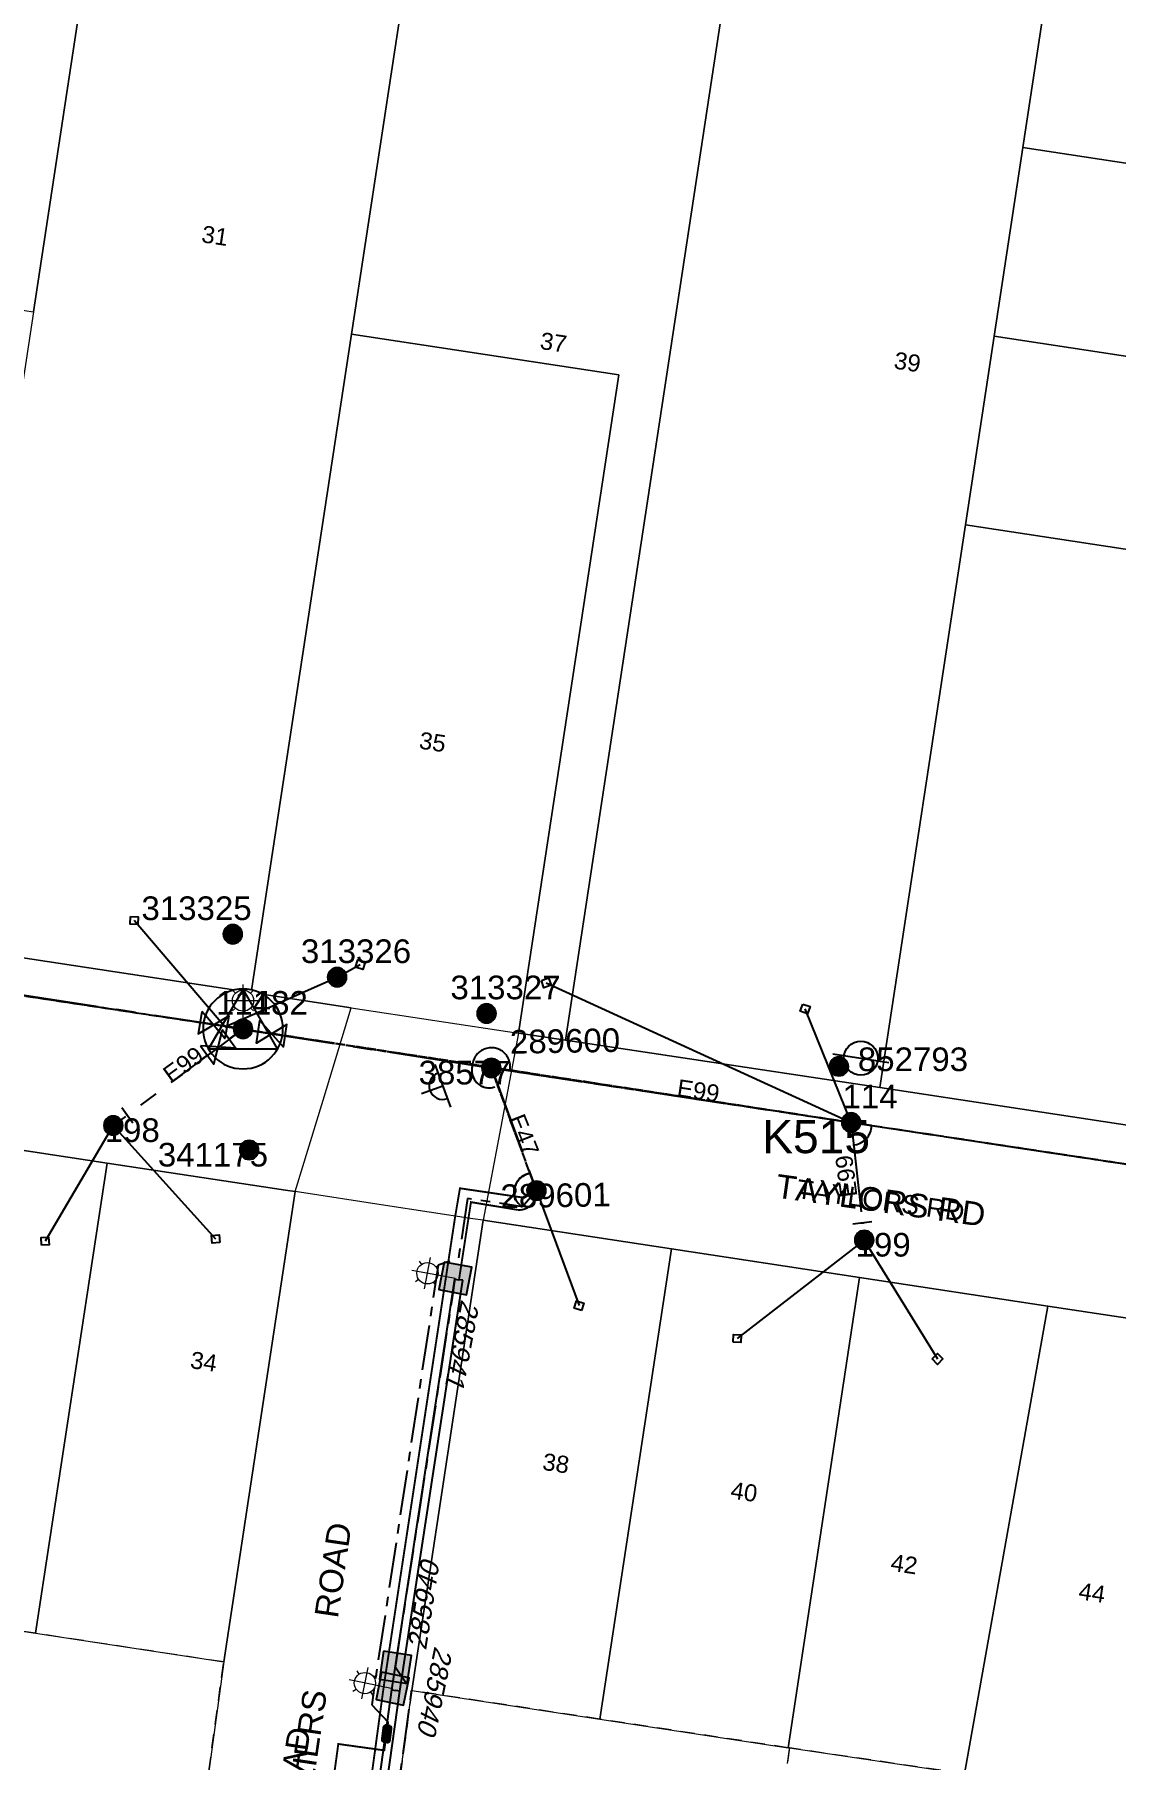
# Model space of a CAD drawing. Header units: metres. Extents: x 277548 to 280124, y 6243677 to 6246862.
# Drawn here: x 278828.1 to 278942.4, y 6245269 to 6245451.4 of the extents above; entities that cross this region are included whole.
import ezdxf
from ezdxf.enums import TextEntityAlignment as Align

# ---------------------------------------------------------------- set-up
doc = ezdxf.new("R2010")
doc.units = ezdxf.units.M
for name, pattern in [('Cable Exist OH', [1, 1, 0]), ('Cable New OH', [6, 4, -2]), ('Dash', [5, 3, -2]), ('IECLCENT', [15.5, 9.5, -2, 2, -2])]:
    doc.linetypes.add(name, pattern=pattern)
doc.layers.get('0').update_dxf_attribs({"color": 6})
doc.layers.add('_User ZSTG1-1-1', color=7, linetype='Continuous', lineweight=0, true_color=0x0000f0)
doc.layers.add('Cadastre Land Parcels_SP_EXT', color=9, linetype='Continuous', lineweight=5)
doc.layers.add('Cadastre Roads_SP_EXT', color=94, linetype='Continuous', lineweight=15)
for name, color, linetype in [('Duct_SP_EXT', 7, 'Continuous'), ('Equip_LV_EXT', 7, 'Continuous'), ('Equip_SP_HV_EXT', 7, 'Continuous'), ('Equip_SP_LV_EXT', 7, 'Continuous'), ('Equip_SP_SL_EXT', 7, 'Continuous'), ('Mains_LV_EXT', 7, 'Continuous'), ('Mains_SL_EXT', 7, 'Continuous'), ('Notes_HV_MISC', 7, 'Continuous'), ('Notes_LV_MISC', 7, 'Continuous'), ('Notes_SP_MISC', 7, 'Continuous'), ('Services_SP_EXT', 7, 'Continuous'), ('Sub_SP_TR_HV_LV_EXT', 7, 'Continuous'), ('SupportsOH_SP_TR_HV_LV_SL_EXT', 7, 'Continuous'), ('SupportsUG_SP_LV_SL_EXT', 7, 'Continuous')]:
    doc.layers.add(name, color=color, linetype=linetype)
doc.styles.add('COLUMN_LABEL', font='arial.ttf')
doc.styles.add('HVSW_LABEL', font='arial.ttf')
doc.styles.add('POLE_LABEL', font='arial.ttf')
doc.styles.get("Standard").update_dxf_attribs({"font": 'arial.ttf'})

# ---------------------------------------------------------------- blocks, each defined once
blk = doc.blocks.new('SUB_POLE_EXT')
blk.add_wipeout([(0, 4.22), (0.42, 4.2), (0.83, 4.14), (1.21, 4.05), (1.62, 3.9), (1.99, 3.72), (2.35, 3.51), (2.68, 3.26), (2.99, 2.99), (3.28, 2.66), (3.52, 2.34), (3.76, 1.92), (3.9, 1.62), (4.04, 1.23), (4.18, 0.63), (4.22, 0), (4.18, -0.61), (4.06, -1.15), (3.9, -1.62), (3.58, -2.24), (3.22, -2.73), (2.97, -3.01), (2.68, -3.26), (2.36, -3.5), (2, -3.72), (1.64, -3.89), (1.25, -4.03), (0.82, -4.14), (0.42, -4.2), (0, -4.22), (-0.41, -4.2), (-0.8, -4.15), (-1.21, -4.05), (-1.62, -3.9), (-1.99, -3.73), (-2.35, -3.51), (-2.68, -3.26), (-2.96, -3.02), (-3.23, -2.72), (-3.51, -2.35), (-3.71, -2.01), (-3.91, -1.6), (-4.05, -1.21), (-4.16, -0.76), (-4.22, -0.14), (-4.21, 0.39), (-4.14, 0.83), (-4.03, 1.27), (-3.9, 1.63), (-3.71, 2.02), (-3.5, 2.37), (-3.28, 2.67), (-2.99, 2.99), (-2.68, 3.27), (-2.33, 3.52), (-1.98, 3.73), (-1.63, 3.9), (-1.2, 4.05), (-0.78, 4.15), (-0.4, 4.21)])
blk.add_line((2.16, 0.48), (2.16, 0.48, 0))
blk.add_lwpolyline([(-4.22, 0, 1), (4.22, 0, 1)], format="xyb", close=True)
blk.add_lwpolyline([(2.14, 0.52), (0, 4.22), (-3.66, -2.11), (3.66, -2.11)], close=True)
for tag, height, flags, p in [('ASSET_NUM', 2.5, 8, (2, 2)), ('STREET_CODE', 0.2, 9, (1.5, 0)), ('CONSTRUCTED_VOLTAGE', 0.2, 9, (1.5, -0.2)), ('OPERATING_VOLTAGE', 0.2, 9, (1.5, -0.6)), ('OPERATED_BY', 0.2, 9, (1.5, -0.8)), ('ORIENTATION', 0.2, 9, (1.5, -1.2)), ('OWNED_BY', 0.2, 9, (1.5, -1.4)), ('SECONDARY_VOLTAGE', 0.2, 9, (1.5, -1.6)), ('STATE', 0.2, 9, (1.5, -1.8)), ('NO_PHASES', 0.2, 9, (1.5, -0.4)), ('MAINTAINED_BY', 0.2, 9, (1.5, -1)), ('SUBSTATION_TYPE', 0.2, 9, (1.5, -2)), ('STREETNAME', 0.2, 9, (1.5, -2.8)), ('SUBURB', 0.2, 9, (1.5, -3)), ('Z', 0.2, 1, (1.5, -3.4)), ('USAGE', 0.2, 9, (1.5, -2.2)), ('LEGEND', 0.2, 9, (1.5, -2.4)), ('LOCATION', 0.2, 9, (1.5, -2.6)), ('NOTES', 0.2, 9, (1.5, -3.2))]:
    blk.add_attdef(tag, text='', height=height, dxfattribs=dict(flags=flags)).set_placement(p, align=Align.MIDDLE_LEFT)
blk = doc.blocks.new('COLUMN_EXT')
blk.add_hatch(color=256).paths.add_polyline_path([(-1.49, 1.48), (-1.49, -1.49), (1.48, -1.49), (1.48, 1.48)])
blk.add_lwpolyline([(-1.49, -1.49), (1.48, -1.49), (1.48, 1.48), (-1.49, 1.48)], close=True)
at = {"style": 'COLUMN_LABEL', "oblique": 15, "flags": 8}
blk.add_attdef('ASSET_NUM', text='', height=2, dxfattribs=at).set_placement((2, 2), align=Align.MIDDLE_LEFT)
at = {"flags": 9}
for tag, style, p in [('STRUCTURE_PLANT_NUMBER', 'POLE_LABEL', (1.81, 0.03)), ('STREET_CODE', 'COLUMN_LABEL', (1.81, -0.2))]:
    blk.add_attdef(tag, text='', height=0.2, dxfattribs=dict(at, style=style)).set_placement(p, align=Align.MIDDLE_LEFT)
for tag, p in [('COLUMN_TYPE', (1.81, -0.4)), ('OWNED_BY', (1.81, -0.6)), ('STATE', (1.81, -0.8)), ('USAGE', (1.81, -1)), ('STREETNAME', (1.81, -1.6)), ('SUBURB', (1.81, -1.8)), ('LEGEND', (1.81, -1.2)), ('LOCATION', (1.81, -1.4)), ('NOTES', (1.81, -2))]:
    blk.add_attdef(tag, text='', height=0.2, dxfattribs=at).set_placement(p, align=Align.MIDDLE_LEFT)
at = {"flags": 1}
blk.add_attdef('Z', (1.81, -2.35), '', height=0.2, dxfattribs=at)
blk = doc.blocks.new('LV_OH_LINKS_DISTFUSE_EXT')
for p, q in [((0, 0), (0.96, 0)), ((3.84, 0), (4.8, 0))]:
    blk.add_line(p, q)
blk.add_lwpolyline([(3.84, -1.2), (3.84, 1.2), (0.96, -1.2), (0.96, 1.2)], close=True)
at = {"flags": 9}
for tag, p in [('ACTUAL_STATUS', (0, 0)), ('CONSTRUCTED_VOLTAGE', (0, -0.2)), ('OPERATING_VOLTAGE', (0, -0.6)), ('ORIENTATION', (0, -0.8)), ('OWNED_BY', (0, -1)), ('STATE', (0, -1.2)), ('SWITCH_TYPE', (0, -1.4)), ('NO_PHASES', (0, -0.4)), ('USAGE', (0, -1.6)), ('NOTES', (0, -1.8))]:
    blk.add_attdef(tag, text='', height=0.2, dxfattribs=at).set_placement(p, align=Align.MIDDLE_LEFT)
at = {"flags": 1}
blk.add_attdef('Z', (0, 0), '', height=0.2, dxfattribs=at)
blk = doc.blocks.new('*U75')
at = {"lineweight": 15}
for p, q in [((-1.46, 5.46), (-1.06, 5.06)), ((0, 1.75), (0, 6.25)), ((1.46, 5.46), (1.06, 5.06)), ((-2.25, 4), (2.25, 4)), ((-1.46, 2.54), (-1.06, 2.94)), ((0, 0), (0, 2.5)), ((1.46, 2.54), (1.06, 2.94))]:
    blk.add_line(p, q, dxfattribs=at)
blk.add_circle((0, 4), 1.5, dxfattribs=at)
for tag, p, height, flags in [('OPERATING_VOLTAGE', (0.98, -1.65), 0.2, 9), ('ORIENTATION', (0.98, -1.85), 0.2, 9), ('OWNED_BY', (0.98, -2.05), 0.2, 9), ('STATE', (0.98, -2.25), 0.2, 9), ('CONSTRUCTED_VOLTAGE', (0.98, -0.65), 0.2, 9), ('CONTROL_TYPE', (0.98, -0.85), 0.2, 9), ('LANTERN_PURPOSE', (0.98, -1.05), 0.2, 9), ('LANTERN_TYPE', (0.98, -1.25), 0.2, 9), ('NO_PHASES', (0.98, -1.45), 0.2, 9), ('USAGE', (0.98, -2.45), 0.2, 9), ('LNUMBER', (2.18, -3.25), 2.5, 8), ('CEXIST', (0.98, -2.65), 0.2, 9), ('CNEW', (0.98, -2.85), 0.2, 9), ('CNUMBER', (0.98, -3.05), 0.2, 9), ('CREMOVE', (0.98, -3.25), 0.2, 9), ('CREPLACE', (0.98, -3.45), 0.2, 9), ('LKINGHEIGHT', (0.98, -3.65), 0.2, 9), ('LBRACKET', (0.98, -3.85), 0.2, 9), ('LBRACKETVOCAB', (0.98, -4.05), 0.2, 9), ('LCATEGORY', (0.98, -4.25), 0.2, 9), ('LCHARGE1', (0.98, -4.45), 0.2, 9), ('LCHARGE1PERCENT', (0.98, -4.65), 0.2, 9), ('LCHARGE2', (0.98, -4.85), 0.2, 9), ('LCHARGE2PERCENT', (0.98, -5.05), 0.2, 9), ('LCHARGE3', (0.98, -5.25), 0.2, 9), ('LCHARGE3PERCENT', (0.98, -5.45), 0.2, 9), ('LEXIST', (0.98, -5.65), 0.2, 9), ('LLAMP', (0.98, -5.85), 0.2, 9), ('LLAMPVOCAB', (0.98, -6.05), 0.2, 9), ('LMAST', (0.98, -6.25), 0.2, 9), ('LMASTVOCAB', (0.98, -6.45), 0.2, 9), ('LNEW', (0.98, -6.65), 0.2, 9), ('LANTNUMBER', (0.98, -6.85), 0.2, 9), ('LOUTREACH', (0.98, -7.25), 0.2, 9), ('LOUTREACHVOCAB', (0.98, -7.45), 0.2, 9), ('STREETNAME', (0.98, -9.25), 0.2, 9), ('SUBURB', (0.98, -9.45), 0.2, 1), ('LRATECODE', (0.98, -7.65), 0.2, 9), ('LREMOVE', (0.98, -7.85), 0.2, 9), ('LREPLACE', (0.98, -8.05), 0.2, 9), ('LTYPE', (0.98, -8.25), 0.2, 9), ('LTYPEVOCAB', (0.98, -8.45), 0.2, 9), ('LEGEND', (0.98, -8.65), 0.2, 9), ('LOCATION', (0.98, -8.85), 0.2, 9), ('NOTES', (0.98, -9.05), 0.2, 9)]:
    blk.add_attdef(tag, p, '', height=height, dxfattribs=dict(flags=flags))
blk = doc.blocks.new('*U66')
at = {"lineweight": 15}
for p, q in [((-4.34, -1.48), (-3.52, 2.94)), ((-1.72, 0.32), (-6.14, 1.14)), ((-5.1, 2.43), (-4.78, 1.97)), ((-2.23, 1.9), (-2.7, 1.58)), ((0, 0), (-2.46, 0.46)), ((-5.63, -0.44), (-5.17, -0.12)), ((-2.77, -0.97), (-3.08, -0.51))]:
    blk.add_line(p, q, dxfattribs=at)
blk.add_circle((-3.93, 0.73), 1.5, dxfattribs=at)
for tag, p, height, flags in [('OPERATING_VOLTAGE', (0.98, -1.65), 0.2, 9), ('ORIENTATION', (0.98, -1.85), 0.2, 9), ('OWNED_BY', (0.98, -2.05), 0.2, 9), ('STATE', (0.98, -2.25), 0.2, 9), ('CONSTRUCTED_VOLTAGE', (0.98, -0.65), 0.2, 9), ('CONTROL_TYPE', (0.98, -0.85), 0.2, 9), ('LANTERN_PURPOSE', (0.98, -1.05), 0.2, 9), ('LANTERN_TYPE', (0.98, -1.25), 0.2, 9), ('NO_PHASES', (0.98, -1.45), 0.2, 9), ('USAGE', (0.98, -2.45), 0.2, 9), ('LNUMBER', (2.18, -3.25), 2.5, 8), ('CEXIST', (0.98, -2.65), 0.2, 9), ('CNEW', (0.98, -2.85), 0.2, 9), ('CNUMBER', (0.98, -3.05), 0.2, 9), ('CREMOVE', (0.98, -3.25), 0.2, 9), ('CREPLACE', (0.98, -3.45), 0.2, 9), ('LKINGHEIGHT', (0.98, -3.65), 0.2, 9), ('LBRACKET', (0.98, -3.85), 0.2, 9), ('LBRACKETVOCAB', (0.98, -4.05), 0.2, 9), ('LCATEGORY', (0.98, -4.25), 0.2, 9), ('LCHARGE1', (0.98, -4.45), 0.2, 9), ('LCHARGE1PERCENT', (0.98, -4.65), 0.2, 9), ('LCHARGE2', (0.98, -4.85), 0.2, 9), ('LCHARGE2PERCENT', (0.98, -5.05), 0.2, 9), ('LCHARGE3', (0.98, -5.25), 0.2, 9), ('LCHARGE3PERCENT', (0.98, -5.45), 0.2, 9), ('LEXIST', (0.98, -5.65), 0.2, 9), ('LLAMP', (0.98, -5.85), 0.2, 9), ('LLAMPVOCAB', (0.98, -6.05), 0.2, 9), ('LMAST', (0.98, -6.25), 0.2, 9), ('LMASTVOCAB', (0.98, -6.45), 0.2, 9), ('LNEW', (0.98, -6.65), 0.2, 9), ('LANTNUMBER', (0.98, -6.85), 0.2, 9), ('LOUTREACH', (0.98, -7.25), 0.2, 9), ('LOUTREACHVOCAB', (0.98, -7.45), 0.2, 9), ('STREETNAME', (0.98, -9.25), 0.2, 9), ('SUBURB', (0.98, -9.45), 0.2, 1), ('LRATECODE', (0.98, -7.65), 0.2, 9), ('LREMOVE', (0.98, -7.85), 0.2, 9), ('LREPLACE', (0.98, -8.05), 0.2, 9), ('LTYPE', (0.98, -8.25), 0.2, 9), ('LTYPEVOCAB', (0.98, -8.45), 0.2, 9), ('LEGEND', (0.98, -8.65), 0.2, 9), ('LOCATION', (0.98, -8.85), 0.2, 9), ('NOTES', (0.98, -9.05), 0.2, 9)]:
    blk.add_attdef(tag, p, '', height=height, dxfattribs=dict(flags=flags))
blk = doc.blocks.new('*U65')
at = {"lineweight": 15}
for p, q in [((-5.06, 2.51), (-4.75, 2.04)), ((-4.37, -1.41), (-3.47, 3)), ((-1.72, 0.35), (-6.13, 1.24)), ((-2.2, 1.93), (-2.67, 1.62)), ((0, 0), (-2.45, 0.5)), ((-5.64, -0.35), (-5.17, -0.04)), ((-2.78, -0.93), (-3.09, -0.46))]:
    blk.add_line(p, q, dxfattribs=at)
blk.add_circle((-3.92, 0.79), 1.5, dxfattribs=at)
for tag, p, height, flags in [('OPERATING_VOLTAGE', (0.98, -1.65), 0.2, 9), ('ORIENTATION', (0.98, -1.85), 0.2, 9), ('OWNED_BY', (0.98, -2.05), 0.2, 9), ('STATE', (0.98, -2.25), 0.2, 9), ('CONSTRUCTED_VOLTAGE', (0.98, -0.65), 0.2, 9), ('CONTROL_TYPE', (0.98, -0.85), 0.2, 9), ('LANTERN_PURPOSE', (0.98, -1.05), 0.2, 9), ('LANTERN_TYPE', (0.98, -1.25), 0.2, 9), ('NO_PHASES', (0.98, -1.45), 0.2, 9), ('USAGE', (0.98, -2.45), 0.2, 9), ('LNUMBER', (2.18, -3.25), 2.5, 8), ('CEXIST', (0.98, -2.65), 0.2, 9), ('CNEW', (0.98, -2.85), 0.2, 9), ('CNUMBER', (0.98, -3.05), 0.2, 9), ('CREMOVE', (0.98, -3.25), 0.2, 9), ('CREPLACE', (0.98, -3.45), 0.2, 9), ('LKINGHEIGHT', (0.98, -3.65), 0.2, 9), ('LBRACKET', (0.98, -3.85), 0.2, 9), ('LBRACKETVOCAB', (0.98, -4.05), 0.2, 9), ('LCATEGORY', (0.98, -4.25), 0.2, 9), ('LCHARGE1', (0.98, -4.45), 0.2, 9), ('LCHARGE1PERCENT', (0.98, -4.65), 0.2, 9), ('LCHARGE2', (0.98, -4.85), 0.2, 9), ('LCHARGE2PERCENT', (0.98, -5.05), 0.2, 9), ('LCHARGE3', (0.98, -5.25), 0.2, 9), ('LCHARGE3PERCENT', (0.98, -5.45), 0.2, 9), ('LEXIST', (0.98, -5.65), 0.2, 9), ('LLAMP', (0.98, -5.85), 0.2, 9), ('LLAMPVOCAB', (0.98, -6.05), 0.2, 9), ('LMAST', (0.98, -6.25), 0.2, 9), ('LMASTVOCAB', (0.98, -6.45), 0.2, 9), ('LNEW', (0.98, -6.65), 0.2, 9), ('LANTNUMBER', (0.98, -6.85), 0.2, 9), ('LOUTREACH', (0.98, -7.25), 0.2, 9), ('LOUTREACHVOCAB', (0.98, -7.45), 0.2, 9), ('STREETNAME', (0.98, -9.25), 0.2, 9), ('SUBURB', (0.98, -9.45), 0.2, 1), ('LRATECODE', (0.98, -7.65), 0.2, 9), ('LREMOVE', (0.98, -7.85), 0.2, 9), ('LREPLACE', (0.98, -8.05), 0.2, 9), ('LTYPE', (0.98, -8.25), 0.2, 9), ('LTYPEVOCAB', (0.98, -8.45), 0.2, 9), ('LEGEND', (0.98, -8.65), 0.2, 9), ('LOCATION', (0.98, -8.85), 0.2, 9), ('NOTES', (0.98, -9.05), 0.2, 9)]:
    blk.add_attdef(tag, p, '', height=height, dxfattribs=dict(flags=flags))
blk = doc.blocks.new('CCP_EXT')
at = {"flags": 9}
for tag, p in [('STATE', (0, -1.8)), ('LIFE_SUPPORT', (0, -1.6)), ('NOTES', (0, -2))]:
    blk.add_attdef(tag, text='', height=0.2, dxfattribs=at).set_placement(p, align=Align.MIDDLE_LEFT)
blk.add_wipeout([(0, 0.57), (0.57, 0), (0, -0.57), (-0.57, 0)])
blk.add_lwpolyline([(-0.57, 0), (0, 0.57), (0.57, 0), (0, -0.57), (-0.57, 0)])
at = {"flags": 1}
blk.add_attdef('Z', (0, 0), '', height=0.2, dxfattribs=at)
at = {"flags": 9}
for tag, p in [('CCP_TYPE', (0, 0)), ('CONSTRUCTED_VOLTAGE', (0, -0.2)), ('OPERATING_VOLTAGE', (0, -0.6)), ('ORIENTATION', (0, -0.8)), ('OWNED_BY', (0, -1)), ('NO_PHASES', (0, -0.4)), ('USAGE', (0, -1.2)), ('LEGEND', (0, -1.4))]:
    blk.add_attdef(tag, text='', height=0.2, dxfattribs=at).set_placement(p, align=Align.MIDDLE_LEFT)
blk = doc.blocks.new('POLE_EXT')
blk.add_hatch(color=256).paths.add_polyline_path([(-1, 0, 1), (1, 0, 1)])
blk.add_lwpolyline([(-1, 0, 1), (1, 0, 1)], format="xyb", close=True)
for tag, height, flags, p in [('pNumber', 2.5, 8, (-17.84, 2.07)), ('OWNED_BY', 0.2, 9, (1.35, -0.4)), ('SPECIAL_USE', 0.2, 9, (1.35, -0.8)), ('STATE', 0.2, 9, (1.35, -1)), ('cLV', 0.2, 9, (1.35, -1.4)), ('hDepth', 0.2, 9, (1.35, -1.6)), ('hDia', 0.2, 9, (1.35, -1.8)), ('PARENT', 0.2, 9, (1.35, -0.6)), ('USAGE', 0.2, 9, (1.35, -1.2)), ('cHV', 0.2, 9, (1.35, -2)), ('cLinedev', 0.2, 9, (1.35, -3.4)), ('LBRACKET', 0.2, 9, (1.35, -2.2)), ('LExisting', 0.2, 9, (1.35, -2.4)), ('LANTNUMBER', 0.2, 9, (1.35, -2.6)), ('LOther', 0.2, 9, (1.35, -2.8)), ('LRemove', 0.2, 9, (1.35, -3)), ('LEGEND', 0.2, 9, (1.35, -3.2)), ('LOCATION', 0.2, 9, (1.35, -3.6)), ('pExisting', 0.2, 9, (1.35, -3.8)), ('pFooting', 0.2, 9, (1.35, -4.4)), ('pNew', 0.2, 9, (1.35, -4.6)), ('pRelocate', 0.2, 9, (1.35, -5)), ('pRemove', 0.2, 9, (1.35, -5.2)), ('pReplace', 0.2, 9, (1.35, -5.4)), ('PFNUMBER', 0.2, 9, (1.35, -4)), ('NEWPFNUMBER', 0.2, 9, (1.35, -4.2)), ('pStay', 0.2, 9, (1.35, -5.6)), ('pType', 0.2, 9, (1.35, -5.8)), ('cspan', 0.2, 9, (1.35, -6)), ('STREETNAME', 0.2, 9, (1.35, -6.2)), ('SUBURB', 0.2, 9, (1.35, -6.4)), ('OPERATED_BY', 0.2, 9, (1.36, -7.01)), ('NOTES', 0.2, 9, (1.35, -6.6)), ('MAINTAINED_BY', 0.2, 9, (1.36, -6.81))]:
    blk.add_attdef(tag, text='', height=height, dxfattribs=dict(flags=flags)).set_placement(p, align=Align.MIDDLE_LEFT)
at = {"style": 'POLE_LABEL'}
for tag, height, flags, p in [('ASSET_NUM', 2.5, 8, (2, 2)), ('STRUCTURE_PLANT_NUMBER', 0.2, 9, (1.35, 0.03)), ('STREET_CODE', 0.2, 9, (1.35, -0.2))]:
    blk.add_attdef(tag, text='', height=height, dxfattribs=dict(at, flags=flags)).set_placement(p, align=Align.MIDDLE_LEFT)
at = {"flags": 1}
blk.add_attdef('Z', (1.35, -7.33), '', height=0.2, dxfattribs=at)
blk = doc.blocks.new('HV_ABS_CLOSED_EXT')
blk.add_line((-3, 6.87), (3, 6.87))
blk.add_circle((0, 6.87), 1.8)
at = {"style": 'HVSW_LABEL'}
for tag, height, flags, p in [('ASSET_NUM', 3.5, 8, (2, 2)), ('STREET_CODE', 0.2, 9, (0, -0.2))]:
    blk.add_attdef(tag, text='', height=height, dxfattribs=dict(at, flags=flags)).set_placement(p, align=Align.MIDDLE_LEFT)
at = {"flags": 1}
blk.add_attdef('Z', (0, 0), '', height=0.2, dxfattribs=at)
at = {"flags": 9}
for tag, p in [('ACTUAL_STATUS', (0, -0.4)), ('CONSTRUCTED_VOLTAGE', (0, -0.6)), ('OPERATING_VOLTAGE', (0, -1)), ('ORIENTATION', (0, -1.2)), ('OWNED_BY', (0, -1.4)), ('STATE', (0, -1.6)), ('SWITCH_TYPE', (0, -1.8)), ('NO_PHASES', (0, -0.8)), ('STREETNAME', (0, -2.6)), ('SUBURB', (0, -2.8)), ('USAGE', (0, -2)), ('LEGEND', (0, -2.2)), ('LOCATION', (0, -2.4)), ('NOTES', (0, -3))]:
    blk.add_attdef(tag, text='', height=0.2, dxfattribs=at).set_placement(p, align=Align.MIDDLE_LEFT)
blk = doc.blocks.new('HV_USL_OPEN_EXT')
for p, q in [((0, 7.9), (0, 5.5)), ((2.4, 5.5), (-2.4, 5.5))]:
    blk.add_line(p, q)
blk.add_lwpolyline([(1.44, 5.5, 1), (-1.44, 5.5)], format="xyb")
for tag, height, flags, p in [('ASSET_NUM', 2.5, 8, (2, 2)), ('STREET_CODE', 0.2, 9, (1.5, 0)), ('ACTUAL_STATUS', 0.2, 9, (1.5, -0.2)), ('CONSTRUCTED_VOLTAGE', 0.2, 9, (1.5, -0.4)), ('OPERATING_VOLTAGE', 0.2, 9, (1.5, -0.8)), ('ORIENTATION', 0.2, 9, (1.5, -1)), ('OWNED_BY', 0.2, 9, (1.5, -1.2)), ('OPERATED_BY', 0.2, 9, (1.5, -1.4)), ('STATE', 0.2, 9, (1.5, -1.8)), ('NO_PHASES', 0.2, 9, (1.5, -0.6)), ('MAINTAINED_BY', 0.2, 9, (1.5, -1.6)), ('SWITCH_TYPE', 0.2, 9, (1.5, -2)), ('STREETNAME', 0.2, 9, (1.5, -2.8)), ('SUBURB', 0.2, 9, (1.5, -3)), ('Z', 0.2, 1, (1.5, -3.6)), ('USAGE', 0.2, 9, (1.5, -2.2)), ('LEGEND', 0.2, 9, (1.5, -2.4)), ('LOCATION', 0.2, 9, (1.5, -2.6)), ('NOTES', 0.2, 9, (1.5, -3.2)), ('LABEL_ALIGNMENT', 0.2, 9, (1.5, -3.4))]:
    blk.add_attdef(tag, text='', height=height, dxfattribs=dict(flags=flags)).set_placement(p, align=Align.MIDDLE_LEFT)
blk = doc.blocks.new('End Shackle_EXT')
at = {"flags": 9}
for tag, p in [('USAGE', (0, -1.4)), ('NOTES', (0, -1.6))]:
    blk.add_attdef(tag, text='', height=0.2, dxfattribs=at).set_placement(p, align=Align.MIDDLE_LEFT)
blk.add_wipeout([(0, 0.25), (1.81, 0.25), (1.82, -0.25), (0, -0.25)])
blk.add_line((1.81, -1), (1.81, 1))
at = {"flags": 1}
blk.add_attdef('Z', (0, 0), '', height=0.2, dxfattribs=at)
at = {"flags": 9}
for tag, p in [('CONNECTOR_TYPE', (0, 0)), ('CONSTRUCTED_VOLTAGE', (0, -0.2)), ('OPERATING_VOLTAGE', (0, -0.6)), ('ORIENTATION', (0, -0.8)), ('OWNED_BY', (0, -1)), ('STATE', (0, -1.2)), ('NO_PHASES', (0, -0.4))]:
    blk.add_attdef(tag, text='', height=0.2, dxfattribs=at).set_placement(p, align=Align.MIDDLE_LEFT)
blk = doc.blocks.new('LV_STJ_EXT')
h = blk.add_hatch(color=256)
edge = h.paths.add_edge_path()
edge.add_ellipse((-0.59, 0.13), major_axis=(0.226, 0.226), ratio=1, start_angle=45, end_angle=135)
edge.add_line((-0.91, 0.13), (-0.91, -0.13))
edge.add_ellipse((-0.59, -0.13), major_axis=(0.226, 0.226), ratio=1, start_angle=135, end_angle=225)
edge.add_line((-0.59, -0.45), (0.59, -0.45))
edge.add_ellipse((0.59, -0.13), major_axis=(-0.226, 0.226), ratio=1, start_angle=135, end_angle=225)
edge.add_line((0.91, -0.13), (0.91, 0.13))
edge.add_ellipse((0.59, 0.13), major_axis=(-0.226, 0.226), ratio=1, start_angle=225, end_angle=315)
edge.add_line((0.59, 0.45), (-0.59, 0.45))
blk.add_lwpolyline([(-0.91, 0.13), (-0.91, -0.13, 0.414214), (-0.59, -0.45), (0.59, -0.45, 0.414214), (0.91, -0.13), (0.91, 0.13, 0.414214), (0.59, 0.45), (-0.59, 0.45, 0.414214)], format="xyb", close=True)
at = {"flags": 1}
blk.add_attdef('Z', (0, 0), '', height=0.2, dxfattribs=at)
at = {"flags": 9}
for tag, p in [('ORIENTATION', (0, 0)), ('USAGE', (0, -0.2)), ('LEGEND', (0, -0.4)), ('NOTES', (0, -0.6))]:
    blk.add_attdef(tag, text='', height=0.2, dxfattribs=at).set_placement(p, align=Align.MIDDLE_LEFT)

msp = doc.modelspace()

# ---------------------------------------------------------------- linework, layer by layer
at = {"layer": '_User ZSTG1-1-1', "color": 252, "linetype": 'Dash', "ltscale": 0.5, "true_color": 0x878787}
for points in [[(278848.06297, 6245279.36703), (278828.17196, 6245282.39198), (278808.27999, 6245285.41596), (278804.879, 6245261.50097), (278844.80199, 6245255.43004), (278848.06297, 6245279.36703)], [(278887.84701, 6245273.31802), (278867.95503, 6245276.34199), (278864.69803, 6245252.41702), (278904.63798, 6245246.34503), (278907.89498, 6245270.27001), (278907.73898, 6245270.29298), (278887.84701, 6245273.31802)], [(278927.65304, 6245267.26697), (278926.37902, 6245267.54998), (278907.89498, 6245270.27001), (278904.63798, 6245246.34503), (278901.318, 6245221.95701), (278921.09496, 6245218.95097), (278927.65304, 6245267.26697)]]:
    msp.add_lwpolyline(points, close=True, dxfattribs=at)
at = {"layer": 'Cadastre Land Parcels_SP_EXT', "linetype": 'Continuous'}
for points in [[(278806.19799, 6245479.08797), (278802.71203, 6245479.61699), (278784.54598, 6245360.245), (278789.08301, 6245359.55503), (278799.27298, 6245426.49596), (278827.94901, 6245422.13798), (278835.93198, 6245474.57099), (278806.19799, 6245479.08797)], [(278837.88899, 6245474.27402), (278835.93198, 6245474.57099), (278827.94901, 6245422.13798), (278817.75896, 6245355.19696), (278850.97203, 6245350.14999), (278861.57, 6245419.77102), (278869.14001, 6245469.49602), (278863.81603, 6245470.335), (278837.88899, 6245474.27402)], [(278884.19101, 6245345.10196), (278902.35997, 6245464.44904), (278883.593, 6245467.33098), (278869.14001, 6245469.49602), (278861.57, 6245419.77102), (278889.845, 6245415.474), (278879.24703, 6245345.85296), (278884.19101, 6245345.10196)], [(278917.43296, 6245340.08696), (278926.48299, 6245399.60601), (278929.51403, 6245419.54101), (278932.54799, 6245439.48598), (278935.58098, 6245459.42998), (278922.63398, 6245461.39804), (278902.35997, 6245464.44904), (278884.19101, 6245345.10196), (278917.43296, 6245340.08696)], [(278980.50501, 6245432.192), (278983.538, 6245452.13698), (278963.17503, 6245455.23198), (278942.90499, 6245458.31496), (278935.58098, 6245459.42998), (278932.54799, 6245439.48598), (278980.50501, 6245432.192)], [(278977.47202, 6245412.24897), (278978.88004, 6245421.51003), (278980.50501, 6245432.192), (278932.54799, 6245439.48598), (278929.51403, 6245419.54101), (278977.47202, 6245412.24897)], [(278879.24703, 6245345.85296), (278889.845, 6245415.474), (278861.57, 6245419.77102), (278850.97203, 6245350.14999), (278861.55798, 6245348.54101), (278879.24703, 6245345.85296)], [(278977.47202, 6245412.24897), (278929.51403, 6245419.54101), (278926.48299, 6245399.60601), (278974.44, 6245392.31398), (278974.64997, 6245393.694), (278977.47202, 6245412.24897)], [(278974.44, 6245392.31398), (278926.48299, 6245399.60601), (278917.43296, 6245340.08696), (278961.43302, 6245333.391), (278965.98896, 6245336.74304), (278974.44, 6245392.31398)], [(278835.73103, 6245332.11804), (278815.83896, 6245335.14104), (278808.13698, 6245285.43601), (278808.27999, 6245285.41596), (278828.17196, 6245282.39198), (278835.73103, 6245332.11804)], [(278848.06297, 6245279.36703), (278855.62397, 6245329.093), (278854.60797, 6245329.24802), (278835.73103, 6245332.11804), (278828.17196, 6245282.39198), (278848.06297, 6245279.36703)], [(278895.40598, 6245323.04398), (278875.51401, 6245326.06796), (278867.95503, 6245276.34199), (278887.84701, 6245273.31802), (278895.40598, 6245323.04398)], [(278915.29796, 6245320.01903), (278895.40598, 6245323.04398), (278887.84701, 6245273.31802), (278907.73898, 6245270.29298), (278915.29796, 6245320.01903)], [(278935.19002, 6245316.99399), (278915.29796, 6245320.01903), (278907.73898, 6245270.29298), (278907.89498, 6245270.27001), (278926.37902, 6245267.54998), (278935.19002, 6245316.99399)], [(278955.082, 6245313.97204), (278935.19002, 6245316.99399), (278926.37902, 6245267.54998), (278927.65304, 6245267.26697), (278947.52302, 6245264.24599), (278955.082, 6245313.97204)]]:
    msp.add_lwpolyline(points, close=True, dxfattribs=at)
at = {"layer": 'Cadastre Roads_SP_EXT', "linetype": 'Continuous'}
for points in [[(278696.48698, 6245353.28496), (278716.379, 6245350.26102), (278736.27102, 6245347.23699), (278756.16304, 6245344.21304), (278776.05497, 6245341.18901), (278795.94698, 6245338.16498), (278815.839, 6245335.14104), (278835.73102, 6245332.11798), (278854.60796, 6245329.24796), (278855.62401, 6245329.09298), (278858.57404, 6245338.76202), (278861.55798, 6245348.541), (278850.97197, 6245350.15002), (278817.75903, 6245355.19704), (278789.08298, 6245359.55502), (278784.546, 6245360.24504), (278751.33404, 6245365.29101), (278717.523, 6245370.42802), (278693.90104, 6245374.018)], [(278864.69804, 6245252.41701), (278867.95502, 6245276.34204), (278875.51399, 6245326.06798), (278875.51399, 6245326.06798), (278874.40902, 6245326.23497), (278865.16103, 6245327.64203), (278855.62401, 6245329.09298), (278848.063, 6245279.36704), (278844.80196, 6245255.43001)]]:
    msp.add_lwpolyline(points, dxfattribs=at)
msp.add_lwpolyline([(278884.191, 6245345.10202), (278879.24703, 6245345.85297), (278877.37698, 6245335.94003), (278875.51399, 6245326.06798), (278895.40601, 6245323.04404), (278915.29803, 6245320.01904), (278935.19004, 6245316.99403), (278955.08197, 6245313.97203), (278955.67097, 6245313.88196), (278958.56996, 6245323.69997), (278961.43301, 6245333.391), (278917.43299, 6245340.08696), (278884.191, 6245345.10202)], close=True, dxfattribs=at)
at = {"layer": 'Duct_SP_EXT'}
for p, q in [((278865.84174, 6245276.40445), (278872.50677, 6245319.84247)), ((278866.67202, 6245276.27706), (278873.33705, 6245319.71507)), ((278872.50677, 6245319.84247), (278872.92191, 6245319.77877)), ((278873.33705, 6245319.71507), (278872.92191, 6245319.77877)), ((278862.54967, 6245252.47621), (278865.8408, 6245276.398)), ((278863.38182, 6245252.36168), (278866.67296, 6245276.28351)), ((278865.8408, 6245276.398), (278866.25688, 6245276.34076)), ((278865.84174, 6245276.40445), (278866.25688, 6245276.34076)), ((278866.67296, 6245276.28351), (278866.25688, 6245276.34076)), ((278866.67202, 6245276.27706), (278866.25688, 6245276.34076))]:
    msp.add_line(p, q, dxfattribs=at)
at = {"layer": 'Notes_HV_MISC', "linetype": 'Continuous'}
for points in [[(278874.37267, 6245342.46426, 0.606025241), (278876.73195, 6245340.1608)], [(278880.45237, 6245331.0457, 0.477475498), (278878.87498, 6245328.201)]]:
    msp.add_lwpolyline(points, format="xyb", dxfattribs=at)
at = {"layer": 'Notes_HV_MISC', "linetype": 'Cable Exist OH'}
for points in [[(278876.30363, 6245342.18215), (278914.4099, 6245336.4107)], [(278881.13123, 6245329.19856), (278876.36318, 6245342.17315)], [(278914.40998, 6245336.4107), (278959.25885, 6245329.61781)]]:
    msp.add_lwpolyline(points, dxfattribs=at)
at = {"layer": 'Notes_HV_MISC', "linetype": 'IECLCENT', "ltscale": 0.5, "const_width": 0.2}
msp.add_lwpolyline([(278876.84768, 6245256.17196), (278862.44835, 6245258.13223), (278864.9856, 6245276.76979), (278872.54808, 6245326.51891), (278873.04449, 6245329.44639), (278873.04449, 6245329.44639), (278879.84029, 6245328.44465), (278881.13123, 6245329.19873)], dxfattribs=at)
at = {"layer": 'Notes_LV_MISC', "linetype": 'IECLCENT'}
for points in [[(278878.30958, 6245341.87842, 1.072534977), (278874.37061, 6245342.46846)], [(278874.40111, 6245342.56138, 0.630945031), (278876.73195, 6245340.1608)], [(278914.59475, 6245334.03914, 0.405512259), (278916.55905, 6245336.0853)], [(278880.52739, 6245330.99278, 0.704925163), (278879.63906, 6245327.46379)]]:
    msp.add_lwpolyline(points, format="xyb", dxfattribs=at)
for points in [[(278876.36318, 6245342.17315), (278881.13123, 6245329.19856)], [(278876.38521, 6245342.16973), (278914.40982, 6245336.41061)], [(278914.40982, 6245336.41061), (278959.25885, 6245329.61773)]]:
    msp.add_lwpolyline(points, dxfattribs=at)
at = {"layer": 'Notes_LV_MISC', "linetype": 'IECLCENT', "ltscale": 0.5, "flags": 128}
for points in [[(278881.14115, 6245329.22713), (278879.64886, 6245327.49239), (278873.84716, 6245328.37465), (278872.89214, 6245322.09431), (278872.89214, 6245322.09431), (278870.74641, 6245321.32179), (278864.00372, 6245276.94165), (278863.71358, 6245274.82257), (278865.43487, 6245273.01999), (278865.28808, 6245271.76492)], [(278866.22154, 6245278.78808), (278872.24761, 6245317.88871), (278872.24761, 6245317.88871), (278872.55567, 6245319.91446)], [(278863.05521, 6245255.38848), (278865.30761, 6245257.09923), (278867.92327, 6245276.23782), (278866.22154, 6245278.78808)]]:
    msp.add_lwpolyline(points, dxfattribs=at)
at = {"layer": 'Notes_LV_MISC', "linetype": 'IECLCENT', "ltscale": 0.5, "const_width": 0.2, "flags": 128}
msp.add_lwpolyline([(278865.36121, 6245272.46528), (278865.0458, 6245270.01454), (278860.18302, 6245270.68798), (278853.85509, 6245224.38823), (278857.76803, 6245219.15603), (278857.20545, 6245215.03974), (278871.59437, 6245212.86909)], dxfattribs=at)
at = {"layer": 'Notes_LV_MISC', "linetype": 'IECLCENT', "const_width": 0.2, "flags": 128}
msp.add_lwpolyline([(278865.02397, 6245269.73361), (278865.02397, 6245269.73361)], dxfattribs=at)
at = {"layer": 'Notes_SP_MISC', "linetype": 'IECLCENT', "ltscale": 0.5, "const_width": 0.2, "flags": 128}
msp.add_lwpolyline([(278872.95146, 6245319.83126), (278874.20759, 6245327.98277), (278879.13405, 6245327.16621), (278879.13405, 6245327.16621, 0.385964039), (278881.03379, 6245328.55018), (278881.03379, 6245328.55018), (278881.13128, 6245329.1986)], format="xyb", dxfattribs=at)

# ---------------------------------------------------------------- block references
at = {"layer": 'Equip_SP_HV_EXT'}
ref = msp.add_blockref('HV_ABS_CLOSED_EXT', (278914.40984, 6245336.4108), dxfattribs=dict(at, rotation=351.4954876687879))
ref.add_attrib('ASSET_NUM', 'K515', dxfattribs={"layer": '0', "height": 3.5, "style": 'HVSW_LABEL'}).set_placement((278916.40984, 6245336.6608), align=Align.TOP_RIGHT)
ref = msp.add_blockref('HV_USL_OPEN_EXT', (278876.38524, 6245342.16974), dxfattribs=dict(at, rotation=110.087491412473))
ref.add_attrib('ASSET_NUM', '38577', dxfattribs={"layer": '0', "height": 2.5, "rotation": 359.9017018}).set_placement((278878.38524, 6245342.91974), align=Align.TOP_RIGHT)
at = {"layer": 'Equip_SP_LV_EXT', "linetype": 'Cable New OH', "rotation": 83.3293182489193}
msp.add_blockref('LV_STJ_EXT', (278865.28808, 6245271.76492), dxfattribs=at)
at = {"layer": 'Equip_SP_SL_EXT', "xscale": 0.75, "yscale": 0.75, "zscale": 0.75}
for name, p in [('*U66', (278872.55556, 6245319.91442)), ('*U65', (278865.93146, 6245276.5317))]:
    msp.add_blockref(name, p, dxfattribs=at)
at = {"layer": 'Notes_LV_MISC'}
ref = msp.add_blockref('COLUMN_EXT', (278866.22154, 6245278.78808), dxfattribs=dict(at, rotation=261.3165988258395))
ref.add_attrib('ASSET_NUM', '285940', dxfattribs={"layer": '0', "height": 2, "rotation": 261.3165988, "style": 'COLUMN_LABEL', "oblique": 15, "text_generation_flag": 6}).set_placement((278869.87865, 6245289.8935), align=Align.MIDDLE_RIGHT)
at = {"layer": 'SupportsOH_SP_TR_HV_LV_SL_EXT'}
ref = msp.add_blockref('POLE_EXT', (278876.36321, 6245342.17319), dxfattribs=at)
ref.add_attrib('ASSET_NUM', '289600', dxfattribs={"layer": '0', "height": 2.5, "rotation": 1.0000001, "style": 'POLE_LABEL'}).set_placement((278878.36321, 6245342.92319), align=Align.BOTTOM_LEFT)
ref = msp.add_blockref('POLE_EXT', (278913.11598, 6245342.33702), dxfattribs=at)
ref.add_attrib('ASSET_NUM', '852793', dxfattribs={"layer": '0', "height": 2.5, "style": 'POLE_LABEL'}).set_placement((278915.11598, 6245343.08702), align=Align.MIDDLE_LEFT)
ref = msp.add_blockref('POLE_EXT', (278914.40986, 6245336.41079), dxfattribs=at)
ref.add_attrib('ASSET_NUM', '114', dxfattribs={"layer": '0', "height": 2.5, "style": 'POLE_LABEL'}).set_placement((278916.40986, 6245337.16079), align=Align.BOTTOM_CENTER)
ref = msp.add_blockref('POLE_EXT', (278850.75574, 6245333.49854), dxfattribs=at)
ref.add_attrib('ASSET_NUM', '341175', dxfattribs={"layer": '0', "height": 2.5, "style": 'POLE_LABEL'}).set_placement((278852.75574, 6245334.24854), align=Align.TOP_RIGHT)
ref = msp.add_blockref('POLE_EXT', (278881.13127, 6245329.19861), dxfattribs=at)
ref.add_attrib('ASSET_NUM', '289601', dxfattribs={"layer": '0', "height": 2.5, "rotation": 1.0000001, "style": 'POLE_LABEL'}).set_placement((278883.13127, 6245329.94861), align=Align.TOP_CENTER)
at = {"layer": 'SupportsUG_SP_LV_SL_EXT'}
ref = msp.add_blockref('COLUMN_EXT', (278872.55565, 6245319.9144), dxfattribs=dict(at, rotation=259.4699153757918))
ref.add_attrib('ASSET_NUM', '285941', dxfattribs={"layer": '0', "height": 2, "rotation": 259.4699154, "style": 'COLUMN_LABEL', "oblique": 15}).set_placement((278874.15647, 6245317.58258), align=Align.MIDDLE_LEFT)
ref = msp.add_blockref('COLUMN_EXT', (278865.93137, 6245276.53181), dxfattribs=dict(at, rotation=258.5574646584482))
ref.add_attrib('ASSET_NUM', '285940', dxfattribs={"layer": '0', "height": 2, "rotation": 258.5574647, "style": 'COLUMN_LABEL', "oblique": 15}).set_placement((278871.34313, 6245280.90874), align=Align.MIDDLE_LEFT)

# ---------------------------------------------------------------- texts
at = {"layer": 'Cadastre Land Parcels_SP_EXT'}
for s, rotation, p in [('31', 351.386963, (278845.62838, 6245429.49152)), ('37', 351.386932, (278881.4209, 6245418.21083)), ('39', 351.386932, (278918.84301, 6245416.13736)), ('35', 351.386841, (278868.63839, 6245375.9578)), ('34', 351.469238, (278844.43958, 6245310.44359)), ('38', 351.469391, (278881.68051, 6245299.69301)), ('40', 351.469299, (278901.57246, 6245296.66848)), ('42', 351.469635, (278918.50023, 6245289.02524)), ('44', 351.469482, (278938.36539, 6245286.00581))]:
    msp.add_text(s, height=1.8, rotation=rotation, dxfattribs=at).set_placement(p)
at = {"layer": 'Cadastre Roads_SP_EXT'}
msp.add_text('TAYLORS RD', height=2.5, rotation=351.971985, dxfattribs=at).set_placement((278917.53434, 6245328.17103), align=Align.MIDDLE_CENTER)
at = {"layer": 'Mains_LV_EXT'}
for s, rotation, p in [('E99', 351.3876284, (278895.90764, 6245339.2129)), ('E47', 291.6749445, (278878.15007, 6245336.83558)), ('E99', 97.5730588, (278915.0798, 6245328.61597))]:
    msp.add_text(s, height=1.8, rotation=rotation, dxfattribs=at).set_placement(p)
at = {"layer": 'Notes_HV_MISC'}
msp.add_text('ST HELIERS        ROAD', height=2.5, rotation=81.59645, dxfattribs=at).set_placement((278857.57012, 6245275.15713), align=Align.MIDDLE_CENTER)
at = {"layer": 'Notes_LV_MISC', "color": 7}
msp.add_text('ST HELIERS        ROAD', height=2.4, rotation=81.3555561, dxfattribs=at).set_placement((278853.33609, 6245254.2863), align=Align.MIDDLE_CENTER)

# ---------------------------------------------------------------- next in the draw order: block references
at = {"layer": 'Services_SP_EXT'}
for p, rotation in [((278838.59754, 6245357.77182), 313.1902339232353), ((278862.51005, 6245353.09765), 208.5140740391687), ((278882.16897, 6245351.17172), 335.2770464786773), ((278909.54459, 6245348.41211), 296.0848098538926), ((278829.17835, 6245323.85341), 48.67315209359895), ((278847.21146, 6245324.08957), 138.7801893295504), ((278885.63798, 6245317.04796), 117.1573603753631), ((278902.35197, 6245313.56084), 43.45477144893302)]:
    msp.add_blockref('CCP_EXT', p, dxfattribs=dict(at, rotation=rotation))
msp.add_blockref('CCP_EXT', (278923.53959, 6245311.39733), dxfattribs=at)
at = {"layer": 'Sub_SP_TR_HV_LV_EXT'}
ref = msp.add_blockref('SUB_POLE_EXT', (278850.10761, 6245346.29933), dxfattribs=at)
ref.add_attrib('ASSET_NUM', '11482', dxfattribs={"layer": '0', "height": 2.5}).set_placement((278852.10761, 6245347.04933), align=Align.BOTTOM_CENTER)

# ---------------------------------------------------------------- next in the draw order: linework, layer by layer
at = {"layer": 'Mains_SL_EXT', "linetype": 'Cable Exist OH'}
msp.add_lwpolyline([(278850.10771, 6245346.29931), (278914.47346, 6245336.42137), (278959.32233, 6245329.6284)], dxfattribs=at)
at = {"layer": 'Notes_HV_MISC', "linetype": 'Cable Exist OH'}
msp.add_lwpolyline([(278850.10771, 6245346.29931), (278876.36327, 6245342.17315)], dxfattribs=at)
at = {"layer": 'Notes_LV_MISC', "linetype": 'IECLCENT'}
msp.add_lwpolyline([(278850.37106, 6245346.19546), (278876.38521, 6245342.16973)], dxfattribs=at)

# ---------------------------------------------------------------- next in the draw order: block references
at = {"layer": 'Equip_LV_EXT'}
for p, rotation in [((278849.34188, 6245346.32639), 170.5678110694187), ((278849.43409, 6245345.79792), 216.062903871552), ((278850.75868, 6245346.13551), 351.4815775011117)]:
    msp.add_blockref('LV_OH_LINKS_DISTFUSE_EXT', p, dxfattribs=dict(at, rotation=rotation))
at = {"layer": 'Equip_SP_SL_EXT', "xscale": 0.75, "yscale": 0.75, "zscale": 0.75}
msp.add_blockref('*U75', (278850.10773, 6245346.29929), dxfattribs=at)
at = {"layer": 'Services_SP_EXT'}
for p, rotation in [((278838.59754, 6245357.77182), 313.1902339232353), ((278862.51005, 6245353.09765), 208.5140740391687), ((278882.16897, 6245351.17172), 335.2770464786773), ((278909.54459, 6245348.41211), 296.0848098538926), ((278829.17835, 6245323.85341), 48.67315209359895), ((278847.21146, 6245324.08957), 138.7801893295504), ((278885.63798, 6245317.04796), 117.1573603753631), ((278902.35197, 6245313.56084), 43.45477144893302)]:
    msp.add_blockref('CCP_EXT', p, dxfattribs=dict(at, rotation=rotation))
msp.add_blockref('CCP_EXT', (278923.53959, 6245311.39733), dxfattribs=at)
at = {"layer": 'SupportsOH_SP_TR_HV_LV_SL_EXT'}
ref = msp.add_blockref('POLE_EXT', (278850.10768, 6245346.29927), dxfattribs=at)
ref.add_attrib('ASSET_NUM', '113', dxfattribs={"layer": '0', "height": 2.5, "style": 'POLE_LABEL'}).set_placement((278852.10768, 6245347.04927), align=Align.BOTTOM_CENTER)

# ---------------------------------------------------------------- next in the draw order: texts
at = {"layer": 'Mains_LV_EXT'}
msp.add_text('E99', height=1.8, rotation=35.6896979, dxfattribs=at).set_placement((278842.49042, 6245340.49487))

# ---------------------------------------------------------------- next in the draw order: linework, layer by layer
at = {"layer": 'Mains_SL_EXT', "linetype": 'Cable Exist OH'}
msp.add_lwpolyline([(278716.6085, 6245366.66003), (278782.54497, 6245356.513), (278850.10771, 6245346.29931)], dxfattribs=at)
at = {"layer": 'Notes_HV_MISC', "linetype": 'Cable Exist OH'}
msp.add_lwpolyline([(278569.95285, 6245388.80677), (278716.6085, 6245366.66003), (278850.10763, 6245346.29931)], dxfattribs=at)
at = {"layer": 'Notes_LV_MISC', "linetype": 'IECLCENT'}
msp.add_lwpolyline([(278850.10763, 6245346.29931), (278782.56065, 6245356.61435)], dxfattribs=at)
at = {"layer": 'Services_SP_EXT'}
for points in [[(278848.19076, 6245346.52679), (278838.59754, 6245357.77187)], [(278848.19076, 6245346.52679), (278860.05704, 6245351.76496), (278862.51019, 6245353.09774)], [(278882.16897, 6245351.17167), (278914.40985, 6245336.41081)], [(278914.40985, 6245336.41081), (278909.54458, 6245348.41207)], [(278836.3931, 6245336.09016), (278829.17844, 6245323.8533)], [(278836.3931, 6245336.09016), (278847.21144, 6245324.08947)], [(278881.13117, 6245329.19872), (278885.63799, 6245317.04801)], [(278915.79322, 6245323.97849), (278902.35201, 6245313.56088)], [(278915.79322, 6245323.97849), (278923.53962, 6245311.39731)]]:
    msp.add_lwpolyline(points, dxfattribs=at)

# ---------------------------------------------------------------- next in the draw order: block references
at = {"layer": 'SupportsOH_SP_TR_HV_LV_SL_EXT'}
ref = msp.add_blockref('POLE_EXT', (278849.02112, 6245356.30936), dxfattribs=at)
ref.add_attrib('ASSET_NUM', '313325', dxfattribs={"layer": '0', "height": 2.5, "style": 'POLE_LABEL'}).set_placement((278851.02112, 6245357.05936), align=Align.BOTTOM_RIGHT)
ref = msp.add_blockref('POLE_EXT', (278860.057, 6245351.76497), dxfattribs=at)
ref.add_attrib('ASSET_NUM', '313326', dxfattribs={"layer": '0', "height": 2.5, "style": 'POLE_LABEL'}).set_placement((278862.057, 6245352.51497), align=Align.BOTTOM_CENTER)
ref = msp.add_blockref('POLE_EXT', (278875.86003, 6245347.934), dxfattribs=at)
ref.add_attrib('ASSET_NUM', '313327', dxfattribs={"layer": '0', "height": 2.5, "style": 'POLE_LABEL'}).set_placement((278877.86003, 6245348.684), align=Align.BOTTOM_CENTER)

# ---------------------------------------------------------------- next in the draw order: block references
at = {"layer": 'Mains_LV_EXT'}
for p, rotation in [((278836.39313, 6245336.09025), 35.22527335147502), ((278915.79316, 6245323.97842), 96.34994931750387)]:
    msp.add_blockref('End Shackle_EXT', p, dxfattribs=dict(at, rotation=rotation))

# ---------------------------------------------------------------- next in the draw order: linework, layer by layer
at = {"layer": 'Notes_LV_MISC', "linetype": 'IECLCENT'}
for points in [[(278850.10763, 6245346.29931), (278836.39306, 6245336.09021)], [(278914.40973, 6245336.4107), (278915.7931, 6245323.9784)]]:
    msp.add_lwpolyline(points, dxfattribs=at)

# ---------------------------------------------------------------- next in the draw order: block references
at = {"layer": 'SupportsOH_SP_TR_HV_LV_SL_EXT'}
ref = msp.add_blockref('POLE_EXT', (278836.39315, 6245336.09014), dxfattribs=at)
ref.add_attrib('ASSET_NUM', '198', dxfattribs={"layer": '0', "height": 2.5, "rotation": 0.0542531, "style": 'POLE_LABEL'}).set_placement((278838.39315, 6245336.84014), align=Align.TOP_CENTER)
ref = msp.add_blockref('POLE_EXT', (278915.79312, 6245323.97845), dxfattribs=at)
ref.add_attrib('ASSET_NUM', '199', dxfattribs={"layer": '0', "height": 2.5, "rotation": 359.9931239, "style": 'POLE_LABEL'}).set_placement((278917.79312, 6245324.72845), align=Align.TOP_CENTER)

# ---------------------------------------------------------------- next in the draw order: texts
at = {"layer": 'Notes_HV_MISC'}
msp.add_text('TAYLORS RD', height=2.5, rotation=351.971985, dxfattribs=at).set_placement((278917.53434, 6245328.17103), align=Align.MIDDLE_CENTER)
at = {"layer": 'Notes_LV_MISC'}
msp.add_text('TAYLORS RD', height=2, rotation=351.971985, dxfattribs=at).set_placement((278917.53434, 6245328.17103), align=Align.MIDDLE_CENTER)

doc.saveas('drawing.dxf')
